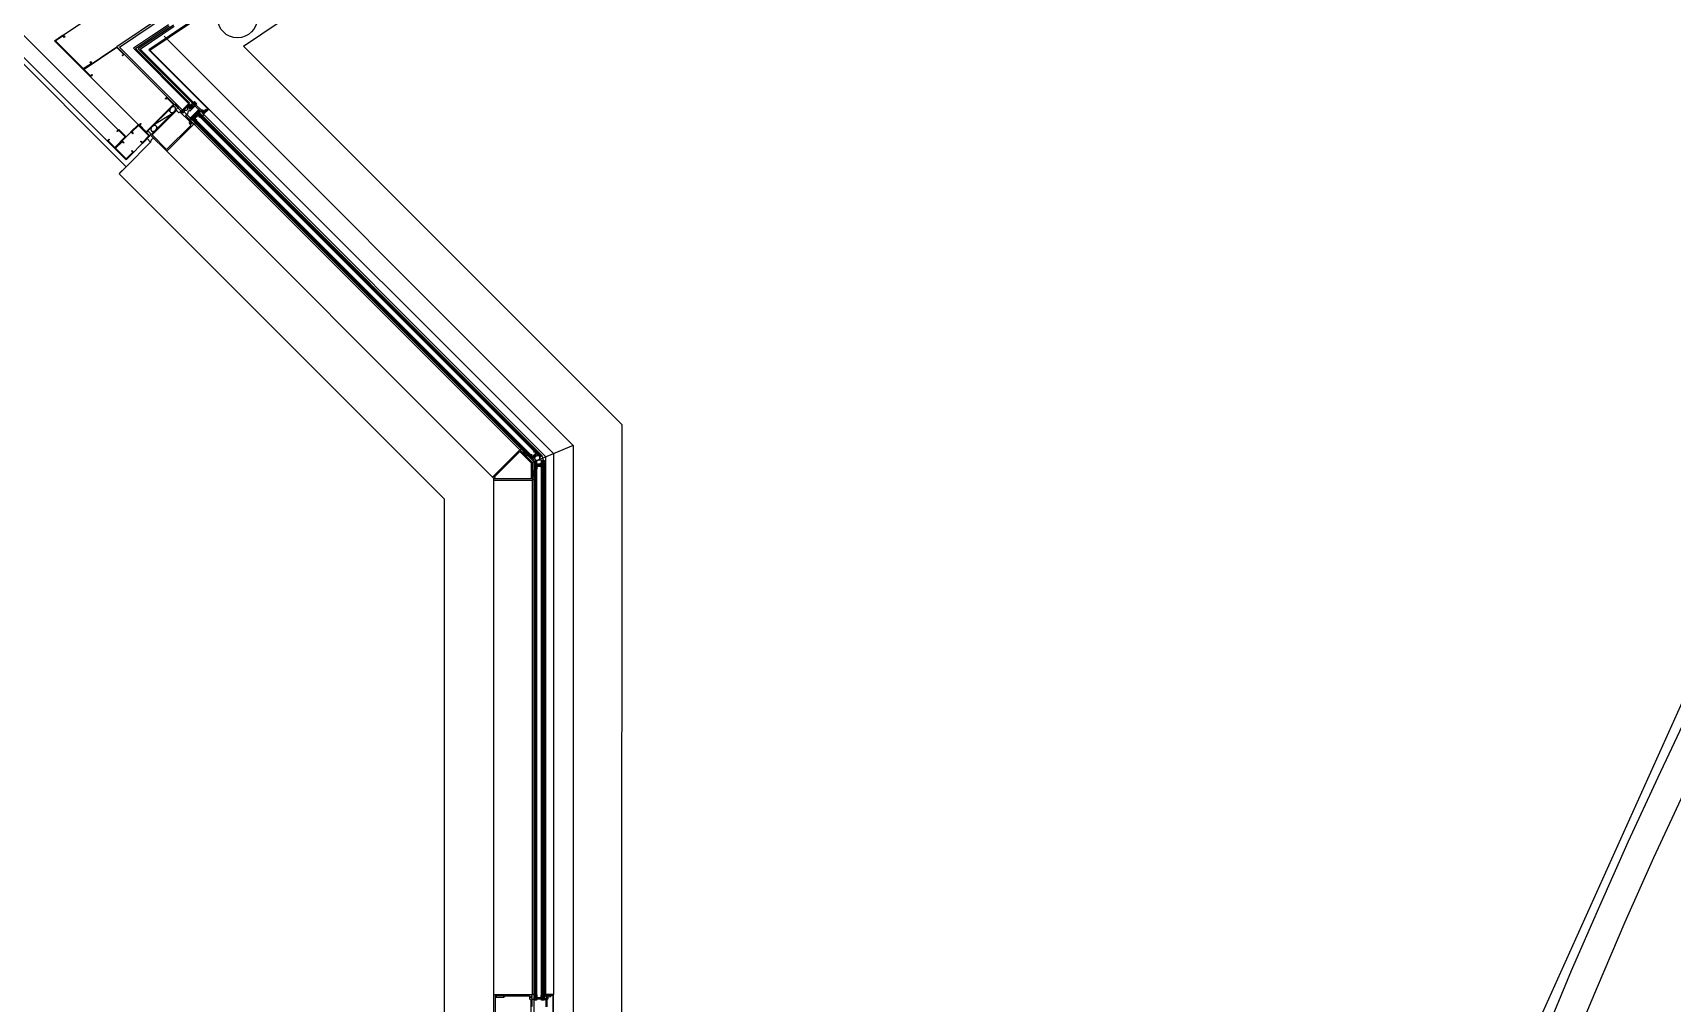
# Model space of a CAD drawing. Header units: inches. Extents: x -71 to 4528, y -885 to 4524.
# Drawn here: x 3305.6 to 3470.6, y 665.1 to 762.8 of the extents above; entities that cross this region are included whole.
import ezdxf

# ---------------------------------------------------------------- set-up
doc = ezdxf.new("R2010")
doc.units = ezdxf.units.IN
doc.header["$LTSCALE"] = 96
doc.header["$MEASUREMENT"] = 0
doc.layers.add('A-Glaz-Exst', color=53, linetype='Continuous')
doc.layers.add('A-Wall-Bldg', color=235, linetype='Continuous')
doc.layers.add('Viewport', color=14, linetype='Continuous', plot=False)

msp = doc.modelspace()

# ---------------------------------------------------------------- linework, layer by layer
at = {"layer": 'A-Glaz-Exst'}
for p, q in [((3307.79, 762), (3314.77, 766.7)), ((3318.65, 764.49), (3314.05, 761.39)), ((3307.79, 762), (3308.67, 762.59)), ((3308.65, 762.5), (3307.87, 761.98)), ((3308.75, 762.34), (3308.65, 762.5)), ((3308.67, 762.59), (3308.81, 762.38)), ((3308.81, 762.38), (3308.75, 762.34)), ((3319.24, 763.61), (3315.73, 761.24)), ((3315.93, 761.22), (3319.32, 763.51)), ((3319.77, 763.58), (3316.2, 761.18)), ((3316.4, 761.17), (3319.84, 763.48)), ((3321.28, 763.77), (3317.28, 761.08)), ((3317.38, 761.07), (3321.36, 763.75)), ((3318.81, 762.47), (3360, 721.28)), ((3317.02, 752.77), (3307.79, 762)), ((3310.67, 759.12), (3307.79, 762)), ((3307.87, 761.98), (3310.68, 759.2)), ((3310.67, 759.12), (3314.05, 761.39)), ((3314.05, 761.31), (3310.76, 759.12)), ((3320.7, 754.74), (3314.05, 761.39)), ((3314.05, 761.39), (3314.8, 760.65)), ((3314.71, 760.65), (3314.05, 761.31)), ((3315.73, 761.24), (3321.28, 755.7)), ((3321.38, 755.77), (3315.93, 761.22)), ((3316.2, 761.18), (3321.88, 755.51)), ((3321.97, 755.6), (3316.4, 761.17)), ((3317.28, 761.08), (3323.24, 755.12)), ((3323.32, 755.13), (3317.38, 761.07)), ((3311.55, 759.71), (3310.67, 759.12)), ((3311.42, 758.37), (3310.67, 759.12)), ((3310.68, 759.2), (3311.46, 759.72)), ((3310.76, 759.12), (3311.42, 758.46)), ((3311.36, 759.88), (3311.41, 759.91)), ((3311.46, 759.72), (3311.36, 759.88)), ((3311.41, 759.91), (3311.55, 759.71)), ((3314.58, 760.51), (3314.71, 760.65)), ((3314.62, 760.47), (3314.58, 760.51)), ((3314.8, 760.65), (3314.62, 760.47)), ((3311.42, 758.46), (3311.55, 758.59)), ((3311.6, 758.55), (3311.42, 758.37)), ((3311.55, 758.59), (3311.6, 758.55)), ((3318.92, 756.17), (3319.1, 756.34)), ((3318.97, 756.12), (3318.92, 756.17)), ((3319.1, 756.25), (3318.97, 756.12)), ((3319.1, 756.34), (3319.85, 755.6)), ((3319.76, 755.59), (3319.1, 756.25)), ((3321.78, 755.84), (3321.75, 755.81)), ((3321.75, 755.81), (3322.04, 755.52)), ((3322.07, 755.55), (3321.78, 755.84)), ((3321.88, 755.89), (3321.8, 755.82)), ((3321.94, 755.83), (3321.86, 755.75)), ((3322.12, 755.65), (3321.88, 755.89)), ((3319.85, 755.6), (3317.02, 752.77)), ((3317.02, 752.85), (3319.76, 755.59)), ((3320.19, 755.24), (3317.46, 752.5)), ((3317.62, 752.53), (3320.03, 754.94)), ((3319.61, 754.65), (3317.84, 753.59)), ((3318.19, 753.24), (3319.61, 754.65)), ((3319.61, 754.65), (3319.26, 755)), ((3319.38, 755.02), (3319.37, 755)), ((3319.37, 755), (3319.37, 754.97)), ((3319.37, 754.97), (3319.38, 754.95)), ((3319.39, 755.08), (3319.38, 755.05)), ((3319.38, 755.05), (3319.38, 755.02)), ((3319.38, 754.95), (3319.38, 754.93)), ((3319.38, 754.93), (3319.39, 754.9)), ((3319.4, 755.1), (3319.39, 755.08)), ((3319.39, 754.9), (3319.4, 754.88)), ((3319.41, 755.13), (3319.4, 755.1)), ((3319.4, 754.88), (3319.41, 754.86)), ((3319.42, 755.15), (3319.41, 755.13)), ((3319.41, 754.86), (3319.42, 754.84)), ((3319.44, 755.18), (3319.42, 755.15)), ((3319.42, 754.84), (3319.43, 754.83)), ((3319.43, 754.83), (3319.45, 754.81)), ((3319.46, 755.2), (3319.44, 755.18)), ((3319.45, 754.81), (3319.47, 754.8)), ((3319.48, 755.22), (3319.46, 755.2)), ((3319.47, 754.8), (3319.49, 754.79)), ((3319.5, 755.24), (3319.48, 755.22)), ((3319.49, 754.79), (3319.51, 754.78)), ((3319.52, 755.26), (3319.5, 755.24)), ((3319.51, 754.78), (3319.53, 754.78)), ((3319.54, 755.28), (3319.52, 755.26)), ((3319.53, 754.78), (3319.55, 754.77)), ((3319.56, 755.3), (3319.54, 755.28)), ((3319.55, 754.77), (3319.58, 754.77)), ((3319.59, 755.32), (3319.56, 755.3)), ((3319.58, 754.77), (3319.6, 754.77)), ((3319.61, 755.33), (3319.59, 755.32)), ((3319.6, 754.77), (3319.63, 754.77)), ((3319.64, 755.34), (3319.61, 755.33)), ((3319.63, 754.77), (3319.65, 754.78)), ((3319.66, 755.35), (3319.64, 755.34)), ((3319.65, 754.78), (3319.68, 754.79)), ((3319.69, 755.36), (3319.66, 755.35)), ((3319.68, 754.79), (3319.71, 754.79)), ((3319.72, 755.36), (3319.69, 755.36)), ((3319.71, 754.79), (3319.73, 754.81)), ((3319.74, 755.37), (3319.72, 755.36)), ((3319.73, 754.81), (3319.76, 754.82)), ((3319.77, 755.37), (3319.74, 755.37)), ((3319.76, 754.82), (3319.78, 754.83)), ((3319.79, 755.36), (3319.77, 755.37)), ((3319.78, 754.83), (3319.8, 754.85)), ((3319.81, 755.36), (3319.79, 755.36)), ((3319.8, 754.85), (3319.83, 754.87)), ((3319.84, 755.35), (3319.81, 755.36)), ((3319.83, 754.87), (3319.85, 754.89)), ((3319.86, 755.34), (3319.84, 755.35)), ((3319.85, 754.89), (3319.87, 754.91)), ((3319.88, 755.33), (3319.86, 755.34)), ((3319.87, 754.91), (3319.89, 754.94)), ((3319.9, 755.32), (3319.88, 755.33)), ((3319.89, 754.94), (3319.9, 754.96)), ((3319.91, 755.31), (3319.9, 755.32)), ((3319.9, 754.96), (3319.92, 754.98)), ((3319.93, 755.29), (3319.91, 755.31)), ((3319.92, 754.98), (3319.93, 755.01)), ((3319.94, 755.27), (3319.93, 755.29)), ((3319.93, 755.01), (3319.94, 755.03)), ((3319.95, 755.25), (3319.94, 755.27)), ((3319.94, 755.03), (3319.95, 755.06)), ((3319.96, 755.23), (3319.95, 755.25)), ((3319.95, 755.06), (3319.96, 755.09)), ((3319.96, 755.21), (3319.96, 755.23)), ((3319.97, 755.19), (3319.96, 755.21)), ((3319.96, 755.09), (3319.97, 755.11)), ((3319.97, 755.16), (3319.97, 755.19)), ((3319.97, 755.14), (3319.97, 755.16)), ((3319.97, 755.11), (3319.97, 755.14)), ((3320.11, 754.94), (3320.24, 754.81)), ((3320.69, 754.73), (3320.19, 755.24)), ((3320.41, 754.84), (3321.39, 753.86)), ((3321.28, 755.67), (3320.54, 754.93)), ((3320.54, 754.93), (3320.62, 754.84)), ((3320.62, 754.84), (3321.38, 755.6)), ((3320.96, 755), (3320.69, 754.73)), ((3320.96, 754.47), (3321.23, 754.73)), ((3321.57, 753.85), (3320.96, 754.47)), ((3321.07, 754.98), (3321.05, 755)), ((3321.24, 755.15), (3321.07, 754.98)), ((3321.6, 755.64), (3321.14, 755.17)), ((3321.14, 755.17), (3321.24, 755.15)), ((3321.2, 754.84), (3321.37, 755.01)), ((3321.23, 754.82), (3321.2, 754.84)), ((3321.36, 755.13), (3321.39, 755.26)), ((3321.49, 755.17), (3321.36, 755.13)), ((3321.37, 755.01), (3321.4, 754.91)), ((3321.39, 755.26), (3321.62, 755.49)), ((3322.28, 755.05), (3321.39, 754.17)), ((3322.4, 754.92), (3321.39, 754.17)), ((3321.39, 754.17), (3321.52, 754.04)), ((3321.4, 754.91), (3321.87, 755.38)), ((3321.61, 754.09), (3321.48, 753.97)), ((3321.72, 755.39), (3321.49, 755.17)), ((3321.52, 754.04), (3322.28, 755.05)), ((3321.52, 754.04), (3322.4, 754.92)), ((3321.58, 755.46), (3321.56, 755.35)), ((3321.59, 755.47), (3321.58, 755.46)), ((3321.58, 755.33), (3321.69, 755.35)), ((3321.67, 755.71), (3321.59, 755.64)), ((3321.59, 754.11), (3321.77, 754.29)), ((3355.91, 719.79), (3321.59, 754.11)), ((3321.62, 755.62), (3321.6, 755.64)), ((3321.63, 755.49), (3321.61, 755.47)), ((3322.01, 753.69), (3321.61, 754.09)), ((3321.63, 755.63), (3321.63, 755.62)), ((3321.78, 755.61), (3321.67, 755.71)), ((3321.68, 754.11), (3355.9, 719.89)), ((3321.69, 755.35), (3321.7, 755.37)), ((3321.7, 755.39), (3321.72, 755.41)), ((3321.73, 754.15), (3355.94, 719.94)), ((3321.76, 754.2), (3355.98, 719.98)), ((3321.77, 754.29), (3356.09, 719.96)), ((3322.14, 754.62), (3321.79, 754.26)), ((3321.79, 754.26), (3322.05, 754.01)), ((3321.94, 755.44), (3321.83, 755.55)), ((3321.85, 755.41), (3321.85, 755.4)), ((3321.87, 755.38), (3321.85, 755.39)), ((3321.86, 755.37), (3321.94, 755.44)), ((3321.89, 754.26), (3322.15, 754.52)), ((3322.03, 754.06), (3321.89, 754.21)), ((3321.92, 755.46), (3322.44, 754.95)), ((3321.95, 754.23), (3322.18, 754.46)), ((3321.97, 755.55), (3321.97, 755.6)), ((3322.01, 755.55), (3321.97, 755.55)), ((3322.06, 755.71), (3321.98, 755.63)), ((3322.57, 755), (3322.01, 755.55)), ((3322.04, 755.57), (3322.12, 755.65)), ((3322.04, 755.52), (3322.07, 755.55)), ((3322.12, 754.64), (3322.3, 754.82)), ((3356.66, 720.1), (3322.12, 754.64)), ((3322.4, 754.36), (3322.14, 754.62)), ((3322.2, 754.65), (3356.66, 720.2)), ((3322.2, 754.52), (3322.35, 754.38)), ((3322.26, 754.68), (3356.7, 720.24)), ((3322.4, 754.92), (3322.28, 755.05)), ((3322.29, 754.74), (3356.74, 720.28)), ((3322.3, 754.82), (3356.84, 720.27)), ((3322.31, 754.8), (3322.45, 754.93)), ((3322.72, 754.4), (3322.31, 754.8)), ((3322.35, 754.33), (3322.33, 754.31)), ((3322.33, 754.31), (3322.34, 754.3)), ((3322.34, 754.3), (3322.35, 754.32)), ((3322.35, 754.32), (3322.4, 754.36)), ((3322.44, 754.95), (3322.49, 754.95)), ((3322.45, 754.93), (3322.53, 754.84)), ((3322.49, 754.95), (3322.49, 754.9)), ((3322.49, 754.9), (3322.5, 754.89)), ((3322.5, 754.89), (3322.54, 754.89)), ((3322.54, 754.89), (3322.54, 754.85)), ((3322.54, 754.85), (3322.55, 754.84)), ((3322.58, 754.88), (3322.59, 754.9)), ((3322.63, 754.86), (3322.58, 754.88)), ((3322.59, 754.9), (3322.69, 754.87)), ((3322.62, 754.84), (3322.63, 754.86)), ((3322.65, 754.94), (3322.77, 754.82)), ((3322.68, 754.81), (3322.67, 754.8)), ((3322.67, 754.72), (3322.68, 754.71)), ((3322.67, 754.71), (3322.78, 754.6)), ((3322.71, 754.76), (3322.68, 754.81)), ((3322.68, 754.71), (3322.72, 754.71)), ((3322.78, 754.94), (3322.69, 755.03)), ((3322.69, 754.87), (3322.72, 754.77)), ((3322.72, 754.77), (3322.71, 754.76)), ((3322.72, 754.71), (3322.72, 754.67)), ((3322.72, 754.67), (3322.73, 754.66)), ((3322.78, 754.6), (3322.72, 754.4)), ((3322.73, 754.66), (3322.78, 754.66)), ((3322.9, 754.85), (3322.77, 754.62)), ((3322.77, 754.62), (3322.79, 754.6)), ((3322.78, 754.66), (3322.89, 754.86)), ((3357.24, 720.13), (3322.78, 754.6)), ((3322.79, 754.6), (3323.32, 755.13)), ((3322.94, 755.06), (3322.88, 754.95)), ((3322.89, 754.86), (3322.94, 754.83)), ((3322.94, 754.83), (3322.9, 754.85)), ((3323, 755), (3322.94, 755.06)), ((3322.94, 754.83), (3323, 755)), ((3323.09, 754.98), (3322.94, 754.83)), ((3323.02, 755.05), (3323.09, 754.98)), ((3323.13, 755.01), (3323.06, 755.08)), ((3323.24, 755.12), (3323.13, 755.01)), ((3323.32, 755.13), (3358, 720.45)), ((3319.08, 750.89), (3317.46, 752.5)), ((3317.49, 753.16), (3317.48, 753.13)), ((3317.48, 753.13), (3317.48, 753.1)), ((3317.48, 753.1), (3317.48, 753.08)), ((3317.48, 753.08), (3317.48, 753.05)), ((3317.48, 753.05), (3317.49, 753.03)), ((3317.5, 753.18), (3317.49, 753.16)), ((3317.49, 753.03), (3317.49, 753.01)), ((3317.49, 753.01), (3317.5, 752.99)), ((3317.51, 753.21), (3317.5, 753.18)), ((3317.5, 752.99), (3317.51, 752.97)), ((3317.52, 753.23), (3317.51, 753.21)), ((3317.51, 752.97), (3317.52, 752.95)), ((3317.53, 753.26), (3317.52, 753.23)), ((3317.52, 752.95), (3317.54, 752.93)), ((3317.55, 753.28), (3317.53, 753.26)), ((3317.54, 752.93), (3317.56, 752.92)), ((3317.56, 753.31), (3317.55, 753.28)), ((3317.58, 753.33), (3317.56, 753.31)), ((3317.56, 752.92), (3317.57, 752.91)), ((3317.57, 752.91), (3317.59, 752.9)), ((3317.6, 753.35), (3317.58, 753.33)), ((3317.59, 752.9), (3317.61, 752.89)), ((3317.62, 753.37), (3317.6, 753.35)), ((3317.61, 752.89), (3317.64, 752.88)), ((3317.65, 753.39), (3317.62, 753.37)), ((3319.07, 751.07), (3317.62, 752.53)), ((3317.64, 752.88), (3317.66, 752.88)), ((3317.67, 753.41), (3317.65, 753.39)), ((3317.66, 752.88), (3317.68, 752.88)), ((3317.69, 753.42), (3317.67, 753.41)), ((3317.68, 752.88), (3317.71, 752.88)), ((3317.72, 753.44), (3317.69, 753.42)), ((3317.71, 752.88), (3317.73, 752.88)), ((3317.74, 753.45), (3317.72, 753.44)), ((3317.73, 752.88), (3317.76, 752.88)), ((3317.77, 753.46), (3317.74, 753.45)), ((3317.76, 752.88), (3317.79, 752.89)), ((3317.8, 753.46), (3317.77, 753.46)), ((3317.79, 752.89), (3317.81, 752.9)), ((3317.82, 753.47), (3317.8, 753.46)), ((3317.81, 752.9), (3317.84, 752.91)), ((3317.85, 753.47), (3317.82, 753.47)), ((3317.84, 753.59), (3318.19, 753.24)), ((3317.84, 752.91), (3317.86, 752.93)), ((3317.87, 753.47), (3317.85, 753.47)), ((3317.86, 752.93), (3317.89, 752.94)), ((3317.9, 753.47), (3317.87, 753.47)), ((3317.89, 752.94), (3317.91, 752.96)), ((3317.92, 753.47), (3317.9, 753.47)), ((3317.91, 752.96), (3317.93, 752.98)), ((3317.94, 753.46), (3317.92, 753.47)), ((3317.93, 752.98), (3317.95, 753)), ((3317.96, 753.45), (3317.94, 753.46)), ((3317.95, 753), (3317.98, 753.02)), ((3317.98, 753.44), (3317.96, 753.45)), ((3318, 753.43), (3317.98, 753.44)), ((3317.98, 753.02), (3317.99, 753.04)), ((3317.99, 753.04), (3318.01, 753.07)), ((3318.02, 753.41), (3318, 753.43)), ((3318.01, 753.07), (3318.03, 753.09)), ((3318.03, 753.4), (3318.02, 753.41)), ((3318.04, 753.38), (3318.03, 753.4)), ((3318.03, 753.09), (3318.04, 753.12)), ((3318.06, 753.36), (3318.04, 753.38)), ((3318.04, 753.12), (3318.05, 753.14)), ((3318.05, 753.14), (3318.06, 753.17)), ((3318.06, 753.34), (3318.06, 753.36)), ((3318.07, 753.32), (3318.06, 753.34)), ((3318.06, 753.17), (3318.07, 753.19)), ((3318.07, 753.29), (3318.07, 753.32)), ((3318.08, 753.27), (3318.07, 753.29)), ((3318.07, 753.22), (3318.08, 753.24)), ((3318.07, 753.19), (3318.07, 753.22)), ((3318.08, 753.24), (3318.08, 753.27)), ((3321.49, 753.48), (3319.07, 751.07)), ((3319.78, 751.59), (3321.81, 753.62)), ((3321.36, 753.69), (3321.49, 753.57)), ((3321.59, 753.64), (3321.47, 753.75)), ((3321.48, 753.97), (3321.57, 753.88)), ((3321.53, 753.83), (3321.51, 753.82)), ((3321.51, 753.82), (3321.55, 753.72)), ((3321.56, 753.78), (3321.53, 753.83)), ((3321.55, 753.72), (3321.64, 753.69)), ((3321.57, 753.79), (3321.56, 753.78)), ((3321.6, 753.74), (3321.61, 753.75)), ((3321.65, 753.71), (3321.6, 753.74)), ((3321.64, 753.69), (3321.65, 753.71)), ((3321.81, 753.62), (3321.69, 753.74)), ((3321.7, 753.75), (3321.82, 753.63)), ((3321.82, 753.63), (3322.01, 753.69)), ((3355.88, 719.57), (3321.82, 753.63)), ((3322.05, 754.01), (3322.09, 754.05)), ((3322.1, 754.08), (3322.08, 754.06)), ((3322.09, 754.05), (3322.11, 754.07)), ((3322.11, 754.07), (3322.1, 754.08)), ((3314.99, 749.33), (3317.46, 751.8)), ((3319.78, 751.6), (3319.08, 750.89)), ((3352, 717.96), (3319.08, 750.89)), ((3314.99, 749.33), (3314.28, 748.63)), ((3360, 721.28), (3355.88, 719.57)), ((3360, 721.28), (3360, 660.25)), ((3354.61, 720.83), (3351.87, 718.09)), ((3352.05, 718.09), (3354.61, 720.66)), ((3355.21, 720.24), (3354.61, 720.83)), ((3354.61, 720.66), (3355.75, 719.52)), ((3354.88, 720.57), (3355.01, 720.69)), ((3354.94, 720.5), (3354.88, 720.57)), ((3354.99, 720.54), (3354.94, 720.5)), ((3355.06, 720.48), (3354.99, 720.54)), ((3355.01, 720.69), (3355.07, 720.63)), ((3355.01, 720.44), (3355.06, 720.48)), ((3355.08, 720.37), (3355.01, 720.44)), ((3355.07, 720.63), (3355.03, 720.59)), ((3355.03, 720.59), (3355.1, 720.52)), ((3355.12, 720.41), (3355.08, 720.37)), ((3355.1, 720.52), (3355.14, 720.56)), ((3355.19, 720.35), (3355.12, 720.41)), ((3355.14, 720.56), (3355.2, 720.5)), ((3355.14, 720.3), (3355.19, 720.35)), ((3355.21, 720.24), (3355.14, 720.3)), ((3355.2, 720.5), (3355.17, 720.46)), ((3355.17, 720.46), (3355.23, 720.39)), ((3355.25, 720.28), (3355.21, 720.24)), ((3355.25, 720.28), (3355.21, 720.24)), ((3355.23, 720.39), (3355.27, 720.43)), ((3355.3, 720.23), (3355.25, 720.28)), ((3355.32, 720.21), (3355.25, 720.28)), ((3355.27, 720.43), (3355.33, 720.36)), ((3355.28, 720.17), (3355.32, 720.21)), ((3355.88, 719.57), (3355.28, 720.17)), ((3355.33, 720.36), (3355.3, 720.33)), ((3355.3, 720.33), (3355.35, 720.28)), ((3355.73, 720.32), (3355.78, 720.36)), ((3355.99, 720.06), (3355.73, 720.32)), ((3355.75, 719.52), (3355.75, 717.91)), ((3355.78, 720.36), (3355.8, 720.38)), ((3355.8, 720.37), (3355.79, 720.36)), ((3355.79, 720.31), (3355.93, 720.16)), ((3355.8, 720.38), (3355.8, 720.37)), ((3355.88, 718.72), (3355.88, 719.57)), ((3356.09, 719.96), (3355.91, 719.79)), ((3355.95, 720.22), (3356.18, 720.45)), ((3355.98, 720.16), (3356.25, 720.43)), ((3356.34, 720.42), (3355.99, 720.06)), ((3356.02, 720.61), (3356.04, 720.63)), ((3356.03, 720.6), (3356.02, 720.61)), ((3356.05, 720.62), (3356.03, 720.6)), ((3356.04, 720.63), (3356.09, 720.67)), ((3356.06, 665.46), (3356.06, 719.75)), ((3356.31, 719.44), (3356.06, 719.44)), ((3356.09, 720.67), (3356.34, 720.42)), ((3356.25, 720.48), (3356.1, 720.62)), ((3356.11, 720.02), (3356.1, 720)), ((3356.1, 720), (3356.1, 719.98)), ((3356.1, 719.98), (3356.1, 719.96)), ((3356.1, 719.96), (3356.11, 719.94)), ((3356.12, 720.06), (3356.11, 720.04)), ((3356.11, 720.04), (3356.11, 720.02)), ((3356.11, 719.94), (3356.11, 719.92)), ((3356.11, 719.92), (3356.12, 719.9)), ((3356.13, 720.08), (3356.12, 720.06)), ((3356.12, 719.9), (3356.13, 719.89)), ((3356.12, 719.69), (3356.12, 665.52)), ((3356.14, 720.1), (3356.13, 720.08)), ((3356.13, 719.89), (3356.14, 719.87)), ((3356.16, 720.12), (3356.14, 720.1)), ((3356.14, 719.87), (3356.15, 719.86)), ((3356.15, 719.86), (3356.16, 719.84)), ((3356.17, 720.13), (3356.16, 720.12)), ((3356.16, 719.84), (3356.18, 719.83)), ((3356.19, 720.15), (3356.17, 720.13)), ((3356.18, 719.83), (3356.2, 719.82)), ((3356.18, 719.69), (3356.18, 665.52)), ((3356.21, 720.17), (3356.19, 720.15)), ((3356.2, 719.82), (3356.22, 719.81)), ((3356.23, 720.18), (3356.21, 720.17)), ((3356.22, 719.81), (3356.24, 719.8)), ((3356.25, 720.19), (3356.23, 720.18)), ((3356.24, 719.8), (3356.26, 719.79)), ((3356.27, 720.2), (3356.25, 720.19)), ((3356.25, 719.69), (3356.25, 665.52)), ((3356.26, 719.79), (3356.28, 719.79)), ((3356.29, 720.21), (3356.27, 720.2)), ((3356.27, 719.59), (3356.28, 719.61)), ((3356.27, 719.57), (3356.27, 719.59)), ((3356.27, 719.55), (3356.27, 719.57)), ((3356.28, 719.53), (3356.27, 719.55)), ((3356.28, 719.79), (3356.3, 719.79)), ((3356.28, 719.63), (3356.29, 719.65)), ((3356.28, 719.61), (3356.28, 719.63)), ((3356.28, 719.51), (3356.28, 719.53)), ((3356.29, 719.49), (3356.28, 719.51)), ((3356.32, 720.22), (3356.29, 720.21)), ((3356.29, 719.65), (3356.3, 719.67)), ((3356.3, 719.47), (3356.29, 719.49)), ((3356.3, 719.79), (3356.33, 719.78)), ((3356.3, 719.67), (3356.31, 719.68)), ((3356.31, 719.46), (3356.3, 719.47)), ((3356.31, 719.75), (3356.31, 665.46)), ((3356.31, 719.68), (3356.32, 719.7)), ((3356.32, 719.44), (3356.31, 719.46)), ((3356.34, 720.23), (3356.32, 720.22)), ((3356.32, 719.7), (3356.34, 719.72)), ((3356.33, 719.43), (3356.32, 719.44)), ((3356.33, 719.78), (3356.35, 719.78)), ((3356.36, 720.23), (3356.34, 720.23)), ((3356.34, 719.72), (3356.35, 719.74)), ((3356.35, 719.78), (3356.37, 719.79)), ((3356.35, 719.74), (3356.37, 719.75)), ((3356.39, 720.24), (3356.36, 720.23)), ((3356.37, 719.79), (3356.4, 719.79)), ((3356.37, 719.75), (3356.39, 719.77)), ((3356.41, 720.24), (3356.39, 720.24)), ((3356.39, 719.77), (3356.41, 719.78)), ((3356.4, 719.79), (3356.42, 719.8)), ((3356.43, 720.24), (3356.41, 720.24)), ((3356.41, 719.78), (3356.43, 719.79)), ((3356.42, 719.8), (3356.44, 719.8)), ((3356.46, 720.23), (3356.43, 720.24)), ((3356.43, 719.79), (3356.45, 719.8)), ((3356.44, 719.8), (3356.47, 719.81)), ((3356.45, 719.8), (3356.47, 719.81)), ((3356.48, 720.23), (3356.46, 720.23)), ((3356.47, 719.81), (3356.49, 719.82)), ((3356.47, 719.81), (3356.5, 719.82)), ((3356.5, 720.22), (3356.48, 720.23)), ((3356.49, 719.82), (3356.51, 719.83)), ((3356.52, 720.22), (3356.5, 720.22)), ((3356.5, 719.82), (3356.52, 719.83)), ((3356.51, 719.83), (3356.53, 719.85)), ((3356.54, 720.21), (3356.52, 720.22)), ((3356.52, 719.83), (3356.54, 719.83)), ((3356.53, 719.85), (3356.55, 719.86)), ((3356.56, 720.2), (3356.54, 720.21)), ((3356.54, 719.83), (3356.57, 719.83)), ((3356.55, 719.86), (3356.57, 719.88)), ((3356.58, 720.19), (3356.56, 720.2)), ((3356.57, 719.88), (3356.58, 719.9)), ((3356.57, 719.83), (3356.59, 719.84)), ((3356.59, 720.17), (3356.58, 720.19)), ((3356.58, 719.9), (3356.6, 719.91)), ((3356.61, 720.16), (3356.59, 720.17)), ((3356.59, 719.84), (3356.61, 719.83)), ((3356.6, 719.91), (3356.61, 719.93)), ((3356.62, 720.14), (3356.61, 720.16)), ((3356.61, 719.93), (3356.62, 719.95)), ((3356.61, 719.83), (3356.63, 719.83)), ((3356.63, 720.12), (3356.62, 720.14)), ((3356.62, 719.95), (3356.63, 719.97)), ((3356.63, 720.11), (3356.63, 720.12)), ((3356.64, 720.09), (3356.63, 720.11)), ((3356.63, 719.97), (3356.64, 719.99)), ((3356.63, 719.83), (3356.66, 719.83)), ((3356.64, 720.07), (3356.64, 720.09)), ((3356.65, 720.05), (3356.64, 720.07)), ((3356.64, 720.01), (3356.65, 720.03)), ((3356.64, 719.99), (3356.64, 720.01)), ((3356.65, 720.03), (3356.65, 720.05)), ((3356.84, 720.27), (3356.66, 720.1)), ((3356.66, 719.83), (3356.68, 719.82)), ((3356.69, 719.44), (3356.67, 719.43)), ((3356.68, 719.82), (3356.7, 719.81)), ((3356.71, 719.46), (3356.69, 719.44)), ((3356.7, 719.81), (3356.72, 719.81)), ((3356.73, 719.48), (3356.71, 719.46)), ((3356.72, 719.81), (3356.73, 719.79)), ((3356.73, 719.79), (3356.75, 719.78)), ((3356.75, 719.49), (3356.73, 719.48)), ((3356.75, 719.78), (3356.76, 719.77)), ((3356.76, 719.51), (3356.75, 719.49)), ((3356.76, 719.77), (3356.77, 719.75)), ((3356.77, 719.53), (3356.76, 719.51)), ((3356.77, 719.75), (3356.79, 719.74)), ((3356.78, 719.55), (3356.77, 719.53)), ((3356.79, 719.57), (3356.78, 719.55)), ((3356.79, 719.74), (3356.79, 719.72)), ((3356.79, 719.72), (3356.8, 719.7)), ((3356.8, 719.59), (3356.79, 719.57)), ((3356.8, 719.7), (3356.81, 719.69)), ((3356.81, 719.61), (3356.8, 719.59)), ((3356.81, 665.46), (3356.81, 719.75)), ((3357.06, 719.75), (3356.81, 719.75)), ((3356.81, 719.69), (3356.81, 719.67)), ((3356.81, 719.67), (3356.81, 719.65)), ((3356.81, 719.65), (3356.81, 719.63)), ((3356.81, 719.63), (3356.81, 719.61)), ((3356.87, 719.69), (3356.87, 665.52)), ((3356.93, 719.69), (3356.93, 665.52)), ((3357, 719.69), (3357, 665.52)), ((3357.06, 719.75), (3357.06, 665.46)), ((3357.24, 665.81), (3357.24, 720.13)), ((3358, 720.45), (3358, 666)), ((3351.87, 718.09), (3352, 717.96)), ((3352, 666), (3352, 717.96)), ((3352, 717.96), (3352, 717.78)), ((3352.13, 718.01), (3352.05, 718.09)), ((3352.13, 717.91), (3352.13, 718.01)), ((3355.75, 717.91), (3352.13, 717.91)), ((3355.88, 666), (3355.88, 718.88)), ((3355.94, 718.72), (3355.88, 718.72)), ((3355.94, 718.62), (3355.88, 718.62)), ((3355.88, 718.62), (3355.88, 718.53)), ((3355.88, 717.78), (3355.88, 718.62)), ((3355.88, 718.62), (3355.94, 718.62)), ((3355.88, 718.53), (3355.94, 718.53)), ((3355.94, 718.43), (3355.88, 718.43)), ((3355.88, 718.43), (3355.88, 718.34)), ((3355.88, 718.34), (3355.94, 718.34)), ((3355.94, 718.25), (3355.88, 718.25)), ((3355.88, 718.25), (3355.88, 718.16)), ((3355.88, 718.16), (3356.06, 718.16)), ((3355.94, 718.62), (3355.94, 718.72)), ((3355.94, 718.69), (3355.94, 718.62)), ((3355.94, 718.53), (3355.94, 718.43)), ((3355.94, 718.34), (3355.94, 718.25)), ((3355.97, 718.72), (3355.97, 718.72)), ((3356, 718.62), (3356, 718.69)), ((3356.06, 718.62), (3356, 718.62)), ((3356, 718.43), (3356, 718.53)), ((3356, 718.53), (3356.06, 718.53)), ((3356.06, 718.43), (3356, 718.43)), ((3356, 718.25), (3356, 718.34)), ((3356, 718.34), (3356.06, 718.34)), ((3356.06, 718.25), (3356, 718.25)), ((3356.06, 718.53), (3356.06, 718.62)), ((3356.06, 718.34), (3356.06, 718.43)), ((3356.06, 718.16), (3356.06, 718.25)), ((3356.81, 719.34), (3356.31, 719.34)), ((3356.31, 719.34), (3356.31, 718.98)), ((3356.31, 718.98), (3356.37, 718.98)), ((3356.35, 719.42), (3356.33, 719.43)), ((3356.33, 719.03), (3356.33, 719.23)), ((3356.37, 719.41), (3356.35, 719.42)), ((3356.39, 719.4), (3356.37, 719.41)), ((3356.37, 719.27), (3356.74, 719.27)), ((3356.4, 718.99), (3356.37, 718.99)), ((3356.37, 718.98), (3356.4, 718.98)), ((3356.41, 719.39), (3356.39, 719.4)), ((3356.39, 719.2), (3356.72, 719.2)), ((3356.4, 718.98), (3356.4, 718.99)), ((3356.43, 719.38), (3356.41, 719.39)), ((3356.45, 719.38), (3356.43, 719.38)), ((3356.47, 719.38), (3356.45, 719.38)), ((3356.49, 719.38), (3356.47, 719.38)), ((3356.52, 719.38), (3356.49, 719.38)), ((3356.54, 719.38), (3356.52, 719.38)), ((3356.56, 719.38), (3356.54, 719.38)), ((3356.59, 719.39), (3356.56, 719.38)), ((3356.61, 719.4), (3356.59, 719.39)), ((3356.63, 719.41), (3356.61, 719.4)), ((3356.65, 719.42), (3356.63, 719.41)), ((3356.67, 719.43), (3356.65, 719.42)), ((3356.74, 718.99), (3356.72, 718.99)), ((3356.72, 718.99), (3356.72, 718.98)), ((3356.72, 718.98), (3356.74, 718.98)), ((3356.74, 718.98), (3356.81, 718.98)), ((3356.78, 719.23), (3356.78, 719.03)), ((3356.81, 718.98), (3356.81, 719.34)), ((3352, 717.78), (3355.88, 717.78)), ((3352, 654), (3352, 666)), ((3352, 666), (3353, 666)), ((3352.94, 665.88), (3352.13, 665.88)), ((3352.13, 665.88), (3352.13, 654.12)), ((3352.24, 665.81), (3352.24, 665.75)), ((3352.24, 665.75), (3352.99, 665.75)), ((3352.99, 665.88), (3352.31, 665.88)), ((3352.99, 666), (3352.99, 665.88)), ((3352.99, 666), (3355.86, 666)), ((3353, 666), (3353, 665.94)), ((3353.17, 665.88), (3355.6, 665.88)), ((3355.6, 665.88), (3355.6, 665.62)), ((3355.72, 665.67), (3355.72, 665.83)), ((3355.72, 665.5), (3355.74, 665.5)), ((3355.74, 665.5), (3355.74, 654.5)), ((3355.75, 665.74), (3355.8, 665.83)), ((3355.8, 665.65), (3355.75, 665.74)), ((3355.8, 665.83), (3355.81, 665.83)), ((3355.81, 665.83), (3355.8, 665.77)), ((3355.8, 665.77), (3355.81, 665.77)), ((3355.81, 665.71), (3355.8, 665.71)), ((3355.8, 665.71), (3355.81, 665.65)), ((3355.81, 665.65), (3355.8, 665.65)), ((3355.86, 665.83), (3355.86, 666)), ((3355.86, 664.8), (3355.86, 665.67)), ((3355.87, 666), (3356.05, 666.09)), ((3355.87, 665.83), (3355.87, 666)), ((3355.87, 665.52), (3355.87, 665.65)), ((3356.05, 665.52), (3355.87, 665.52)), ((3356.05, 666.09), (3356.05, 665.52)), ((3356.31, 665.46), (3356.06, 665.46)), ((3356.31, 665.56), (3356.31, 665.92)), ((3356.31, 665.92), (3356.37, 665.92)), ((3356.81, 665.56), (3356.31, 665.56)), ((3356.33, 665.88), (3356.33, 665.67)), ((3356.37, 665.92), (3356.4, 665.92)), ((3356.4, 665.91), (3356.37, 665.91)), ((3356.37, 665.63), (3356.74, 665.63)), ((3356.39, 665.7), (3356.72, 665.7)), ((3356.4, 665.92), (3356.4, 665.91)), ((3356.72, 665.91), (3356.72, 665.92)), ((3356.72, 665.92), (3356.74, 665.92)), ((3356.74, 665.91), (3356.72, 665.91)), ((3356.74, 665.92), (3356.81, 665.92)), ((3356.78, 665.67), (3356.78, 665.88)), ((3356.81, 665.92), (3356.81, 665.56)), ((3357.06, 665.46), (3356.81, 665.46)), ((3357.24, 666), (3357.05, 666.09)), ((3357.05, 666.09), (3357.05, 665.52)), ((3357.05, 665.52), (3357.24, 665.52)), ((3357.24, 665.83), (3357.24, 666)), ((3357.24, 665.52), (3357.24, 665.65)), ((3357.25, 666), (3357.25, 665.97)), ((3358, 666), (3357.25, 666)), ((3357.25, 665.97), (3357.51, 665.9)), ((3357.29, 665.96), (3357.25, 665.92)), ((3357.25, 665.92), (3357.25, 665.91)), ((3357.25, 665.91), (3357.28, 665.88)), ((3357.28, 665.88), (3357.25, 665.85)), ((3357.25, 665.85), (3357.25, 665.83)), ((3357.25, 665.67), (3357.25, 665.66)), ((3357.25, 665.66), (3357.28, 665.63)), ((3357.28, 665.63), (3357.25, 665.6)), ((3357.25, 665.6), (3357.25, 665.58)), ((3357.25, 665.58), (3357.28, 665.55)), ((3357.28, 665.55), (3357.25, 665.52)), ((3357.25, 665.52), (3357.25, 664.78)), ((3357.51, 665.9), (3357.29, 665.96)), ((3357.32, 665.83), (3357.3, 665.83)), ((3357.3, 665.83), (3357.32, 665.77)), ((3357.32, 665.77), (3357.3, 665.77)), ((3357.3, 665.71), (3357.32, 665.71)), ((3357.32, 665.71), (3357.3, 665.65)), ((3357.3, 665.65), (3357.32, 665.65)), ((3357.36, 665.74), (3357.32, 665.83)), ((3357.32, 665.65), (3357.36, 665.74)), ((3357.38, 664.78), (3357.38, 665.57)), ((3357.39, 665.83), (3357.39, 665.67)), ((3357.48, 665.63), (3357.48, 665.76)), ((3357.51, 665.9), (3357.52, 665.95)), ((3357.52, 665.95), (3357.51, 665.9)), ((3357.52, 665.95), (3357.73, 665.95)), ((3357.69, 665.87), (3357.52, 665.95)), ((3357.56, 665.82), (3357.69, 665.79)), ((3357.69, 665.79), (3357.69, 665.87)), ((3357.73, 665.95), (3357.73, 665.85)), ((3357.78, 665.85), (3357.78, 665.95)), ((3357.78, 665.95), (3357.94, 665.95)), ((3357.94, 665.95), (3357.94, 654.05)), ((3358, 654), (3358, 666))]:
    msp.add_line(p, q, dxfattribs=at)
for centre, radius, start, end in [((3321.29, 755.68), 0.125, 315, 45), ((3320.28, 755.67), 0.333, 176.425, 273.575), ((3320.07, 754.89), 0.0615, 45, 135), ((3320.3, 754.88), 0.093, 225.1176, 283.8342), ((3320.28, 754.97), 0.185, 283.6682, 314.5515), ((3321, 754.95), 0.0621, 45, 135), ((3321.2, 755.33), 0.0627, 142.2528, 314.7028), ((3321.27, 755.4), 0.0631, 322.5473, 134.9973), ((3321.18, 754.78), 0.0621, 315, 45), ((3321.27, 755.68), 0.0152, 315, 45), ((3321.47, 755.6), 0.113, 187.3694, 255.0861), ((3321.57, 755.35), 0.0148, 167.9833, 282.0167), ((3321.6, 755.6), 0.039, 46.1677, 103.5843), ((3321.6, 755.46), 0.0152, 45, 135), ((3321.56, 755.56), 0.0925, 315, 45), ((3321.57, 755.56), 0.0932, 315, 45), ((3321.69, 755.38), 0.0152, 315, 45), ((3321.78, 755.34), 0.0925, 45, 135), ((3321.79, 755.33), 0.0932, 45, 135), ((3321.81, 755.58), 0.0401, 135, 315), ((3321.83, 755.37), 0.0383, 348.2825, 45.6992), ((3321.9, 755.49), 0.0311, 135, 315), ((3321.91, 754.23), 0.0352, 135, 225), ((3321.9, 754.27), 0.0606, 243.4373, 315.4873), ((3322.18, 754.5), 0.0352, 45, 135), ((3322.13, 754.5), 0.0606, 314.5127, 26.5627), ((3322.32, 754.35), 0.0352, 315, 45), ((3322.58, 754.89), 0.0615, 225, 315), ((3322.56, 754.85), 0.0182, 224.3061, 356.8061), ((3322.68, 754.85), 0.186, 86.1475, 124.9975), ((3322.68, 754.85), 0.093, 104.6695, 177.5361), ((3322.71, 754.76), 0.0615, 135, 225), ((3322.68, 754.73), 0.0182, 93.194, 225.694), ((3322.68, 754.85), 0.093, 272.4639, 345.3306), ((3322.82, 754.98), 0.0621, 224.9069, 329.9069), ((3323.04, 755.07), 0.0249, 45, 135), ((3323.04, 755.07), 0.0249, 135, 225), ((3317.13, 752.52), 0.333, 356.425, 93.575), ((3321.52, 753.73), 0.185, 135.4485, 166.3318), ((3321.43, 753.75), 0.093, 166.1658, 224.8825), ((3321.56, 753.73), 0.093, 92.4639, 165.3306), ((3321.44, 753.52), 0.0621, 315, 45), ((3321.56, 753.84), 0.0177, 272.5887, 45.0887), ((3321.52, 753.83), 0.0621, 315, 45), ((3321.56, 753.73), 0.093, 284.6695, 357.5361), ((3321.66, 753.7), 0.0621, 45, 135), ((3321.67, 753.73), 0.0182, 44.306, 176.806), ((3322.06, 754.09), 0.0352, 225, 315), ((3317.79, 751.82), 0.333, 86.425, 183.575), ((3354.63, 720.94), 0.111, 261.8053, 9.522), ((3355.32, 720.26), 0.0311, 225, 315), ((3355.32, 720.26), 0.0311, 315, 45), ((3355.81, 720.33), 0.0352, 135, 225), ((3355.96, 720.19), 0.0345, 225, 315), ((3356, 720.18), 0.0596, 135.1682, 207.2182), ((3356.08, 720.6), 0.0345, 45, 135), ((3356.23, 720.41), 0.0596, 62.7818, 134.8318), ((3356.22, 720.45), 0.0345, 315, 45), ((3357.74, 720.34), 0.903, 184.2067, 220.79), ((3355.97, 717.72), 0.111, 36.1, 143.9), ((3355.97, 718.69), 0.0308, 90.9094, 180.9094), ((3355.97, 718.69), 0.0313, 0, 90), ((3356.37, 719.23), 0.0347, 89.1931, 179.1931), ((3356.37, 719.03), 0.0352, 180, 270), ((3356.39, 719.26), 0.0599, 197.4225, 269.4725), ((3356.72, 719.26), 0.0606, 270.0601, 342.1101), ((3356.75, 719.23), 0.0347, 0.8069, 90.8069), ((3356.74, 719.03), 0.0352, 270, 0), ((3352.31, 665.81), 0.062, 90.4511, 180.4511), ((3352.94, 665.94), 0.062, 269.5489, 359.5489), ((3352.45, 666.67), 1.07, 300.4995, 311.8661), ((3355.72, 665.62), 0.125, 180, 270), ((3355.77, 665.75), 0.0934, 47.5049, 120.3715), ((3355.77, 665.75), 0.0934, 239.6285, 312.4951), ((3355.81, 665.83), 0.0615, 270, 0), ((3355.81, 665.65), 0.062, 359.5489, 89.5489), ((3355.85, 665.83), 0.0181, 228.0546, 0.5545), ((3355.85, 665.67), 0.0181, 359.4455, 131.9455), ((3356.37, 665.88), 0.0352, 90, 180), ((3356.37, 665.67), 0.0352, 180, 270), ((3356.39, 665.64), 0.0595, 89.8847, 161.9347), ((3356.72, 665.64), 0.0595, 18.0653, 90.1153), ((3356.74, 665.88), 0.0352, 0, 90), ((3356.74, 665.67), 0.0352, 270, 0), ((3357.3, 665.83), 0.0615, 180, 270), ((3357.3, 665.65), 0.062, 90.4511, 180.4511), ((3357.27, 665.83), 0.0181, 179.4455, 311.9455), ((3357.27, 665.67), 0.0181, 48.0546, 180.5546), ((3357.35, 665.75), 0.0926, 59.6822, 132.5488), ((3357.35, 665.75), 0.0926, 227.4512, 300.3178), ((3357.35, 665.75), 0.185, 279.9822, 318.8322), ((3357.55, 665.76), 0.0623, 75.2757, 180.2757), ((3357.76, 665.85), 0.0249, 181.1233, 271.1233), ((3357.76, 665.85), 0.0244, 270, 0)]:
    msp.add_arc(centre, radius, start, end, dxfattribs=at)
at = {"layer": 'A-Wall-Bldg'}
for p, q in [((3326.79, 761.45), (3372.87, 792.49)), ((3314.91, 752.33), (3302.45, 764.78)), ((3302.49, 762.53), (3314.99, 750.03)), ((3364.9, 723.34), (3326.79, 761.45)), ((3314.07, 752.9), (3314.24, 753.08)), ((3314.11, 752.86), (3314.07, 752.9)), ((3314.24, 752.99), (3314.11, 752.86)), ((3314.24, 753.08), (3314.99, 752.33)), ((3314.91, 752.33), (3314.24, 752.99)), ((3316.22, 753.56), (3314.59, 751.93)), ((3315.48, 752.82), (3316.22, 753.56)), ((3315.65, 752.64), (3315.48, 752.82)), ((3316.23, 753.48), (3315.56, 752.82)), ((3315.56, 752.82), (3315.7, 752.68)), ((3315.7, 752.68), (3315.65, 752.64)), ((3316.22, 753.56), (3317.37, 752.42)), ((3317.29, 752.42), (3316.23, 753.48)), ((3316.27, 753.51), (3316.45, 753.69)), ((3317.02, 752.77), (3316.27, 753.51)), ((3316.49, 753.65), (3316.36, 753.51)), ((3316.36, 753.51), (3317.02, 752.85)), ((3316.45, 753.69), (3316.49, 753.65)), ((3313.09, 751.93), (3313.27, 752.1)), ((3313.84, 751.18), (3313.09, 751.93)), ((3313.31, 752.06), (3313.18, 751.93)), ((3313.18, 751.93), (3313.85, 751.26)), ((3313.27, 752.1), (3313.31, 752.06)), ((3314.99, 752.33), (3313.84, 751.18)), ((3313.84, 751.18), (3314.59, 751.93)), ((3314.99, 750.03), (3313.84, 751.18)), ((3313.85, 751.26), (3314.91, 752.33)), ((3314.59, 751.84), (3313.92, 751.18)), ((3313.92, 751.18), (3314.98, 750.12)), ((3314.59, 751.93), (3314.76, 751.75)), ((3314.72, 751.71), (3314.59, 751.84)), ((3314.76, 751.75), (3314.72, 751.71)), ((3314.99, 750.03), (3317.11, 752.15)), ((3315.52, 750.91), (3315.56, 750.96)), ((3315.65, 750.78), (3315.52, 750.91)), ((3315.56, 750.96), (3315.74, 750.78)), ((3316.45, 751.85), (3316.49, 751.89)), ((3316.63, 751.67), (3316.45, 751.85)), ((3316.49, 751.89), (3316.63, 751.76)), ((3317.37, 752.42), (3316.63, 751.67)), ((3316.63, 751.76), (3317.29, 752.42)), ((3317.46, 751.8), (3317.11, 752.15)), ((3314.98, 750.12), (3315.65, 750.78)), ((3315.74, 750.78), (3314.99, 750.03)), ((3364.89, 441), (3364.9, 723.34)), ((3450.32, 648.11), (3479.3, 712.52))]:
    msp.add_line(p, q, dxfattribs=at)
msp.add_lwpolyline([(3302.5, 761.82), (3314.99, 749.33), (3314.29, 748.62), (3347.01, 715.9), (3347.01, 442), (3348.01, 442), (3348.01, 434.62), (3325.38, 434.62), (3325.38, 405.38), (3348.01, 405.38), (3348.01, 398), (3347.01, 398), (3347.01, 124.11), (3307.03, 84.09), (3307.74, 83.38), (3302.52, 78.17)], dxfattribs=at)
msp.add_circle((3326.19, 764.3), 2, dxfattribs=at)
for centre, radius, start, end in [((4000.96, 439.04), 587.01, 90.19162, 179.80829), ((4001.01, 438.98), 584.06, 90.10001, 179.90001), ((4000.96, 439.03), 556.01, 90.1, 179.9), ((4001.03, 438.96), 550.08, 89.9, 180.1)]:
    msp.add_arc(centre, radius, start, end, dxfattribs=at)
at = {"layer": 'Viewport'}
msp.add_lwpolyline([(3277.33, 52.97), (3307.03, 82.68), (3312.7, 77.01), (3356.06, 120.37), (3356.06, 399.01), (3348.01, 399.01), (3348.01, 441), (3356.06, 441), (3356.06, 719.64), (3314.34, 761.36), (3368.79, 798.05), (3420.62, 837.27), (3469.51, 878.6), (3516.66, 923.28), (3561.97, 971.27), (3602.7, 1019.33), (3641.91, 1071.17)], dxfattribs=at)

doc.saveas('drawing.dxf')
